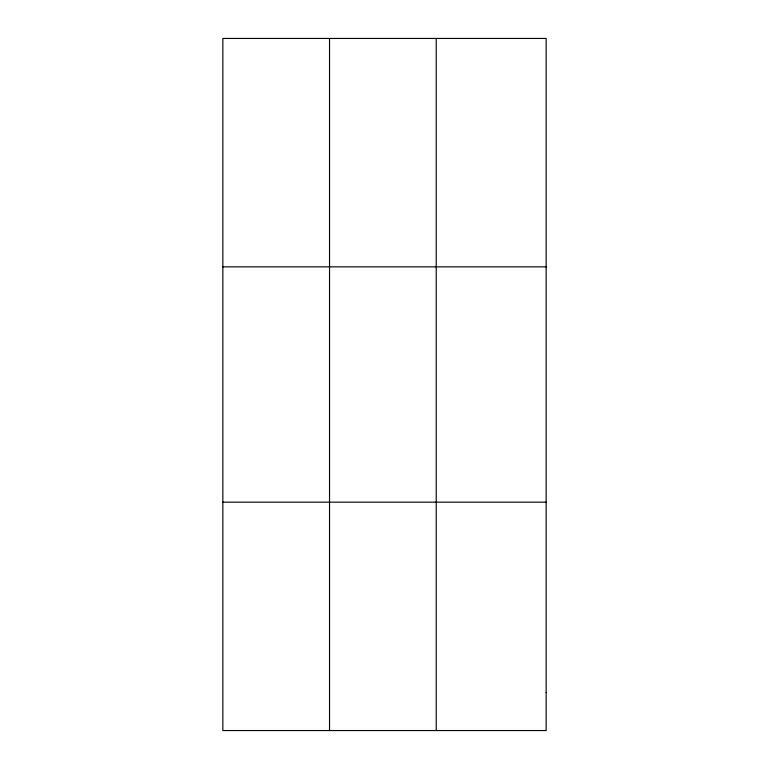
<?xml version="1.0" encoding="UTF-8"?>
<svg xmlns="http://www.w3.org/2000/svg" width="769" height="769" viewBox="0 0 769 769"><rect width="100%" height="100%" fill="white"/><g stroke="black" fill="none" stroke-linecap="round" stroke-linejoin="round"><path stroke-width="1.15" d="M329.536 730.55L329.536 38.45M436.225 730.55L436.225 38.45M222.847 266.843L546.153 266.843M222.847 502.157L546.153 502.157M546.153 692.485L546.153 730.55L222.847 730.55L222.847 38.45L546.153 38.45L546.153 692.485"/></g></svg>
